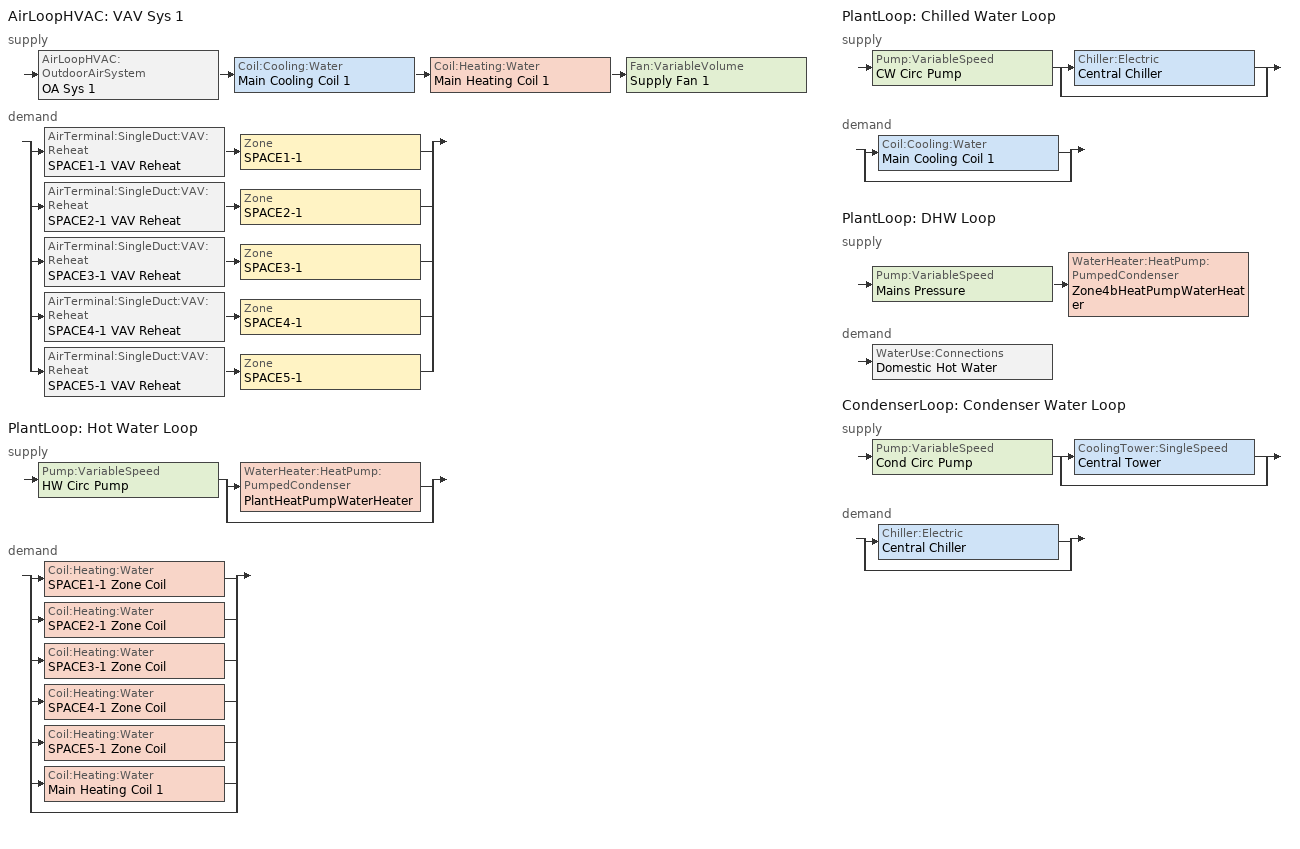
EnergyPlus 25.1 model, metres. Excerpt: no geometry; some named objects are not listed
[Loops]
AirLoopHVAC 'VAV Sys 1'
 supply: AirLoopHVAC:OutdoorAirSystem 'OA Sys 1' > Coil:Cooling:Water 'Main Cooling Coil 1' > Coil:Heating:Water 'Main Heating Coil 1' > Fan:VariableVolume 'Supply Fan 1'
 demand: split
  | AirTerminal:SingleDuct:VAV:Reheat 'SPACE1-1 VAV Reheat' > Zone 'SPACE1-1'
  | AirTerminal:SingleDuct:VAV:Reheat 'SPACE2-1 VAV Reheat' > Zone 'SPACE2-1'
  | AirTerminal:SingleDuct:VAV:Reheat 'SPACE3-1 VAV Reheat' > Zone 'SPACE3-1'
  | AirTerminal:SingleDuct:VAV:Reheat 'SPACE4-1 VAV Reheat' > Zone 'SPACE4-1'
  | AirTerminal:SingleDuct:VAV:Reheat 'SPACE5-1 VAV Reheat' > Zone 'SPACE5-1'
PlantLoop 'Hot Water Loop'
 supply: Pump:VariableSpeed 'HW Circ Pump' > split
  | WaterHeater:HeatPump:PumpedCondenser 'PlantHeatPumpWaterHeater'
  | bypass
 demand: split
  | Coil:Heating:Water 'SPACE1-1 Zone Coil'
  | Coil:Heating:Water 'SPACE2-1 Zone Coil'
  | Coil:Heating:Water 'SPACE3-1 Zone Coil'
  | Coil:Heating:Water 'SPACE4-1 Zone Coil'
  | Coil:Heating:Water 'SPACE5-1 Zone Coil'
  | Coil:Heating:Water 'Main Heating Coil 1'
  | bypass
PlantLoop 'Chilled Water Loop'
 supply: Pump:VariableSpeed 'CW Circ Pump' > split
  | Chiller:Electric 'Central Chiller'
  | bypass
 demand: split
  | Coil:Cooling:Water 'Main Cooling Coil 1'
  | bypass
PlantLoop 'DHW Loop'
 supply: Pump:VariableSpeed 'Mains Pressure' > WaterHeater:HeatPump:PumpedCondenser 'Zone4bHeatPumpWaterHeater'
 demand: WaterUse:Connections 'Domestic Hot Water'
CondenserLoop 'Condenser Water Loop'
 supply: Pump:VariableSpeed 'Cond Circ Pump' > split
  | CoolingTower:SingleSpeed 'Central Tower'
  | bypass
 demand: split
  | Chiller:Electric 'Central Chiller'
  | bypass
[Sizing:Zone] Zone Cooling Design Supply Air Temperature Input Method=SupplyAirTemperature; Zone Cooling Design Supply Air Temperature {C}=14; Zone Heating Design Supply Air Temperature Input Method=SupplyAirTemperature; Zone Heating Design Supply Air Temperature {C}=50; Zone Cooling Design Supply Air Humidity Ratio {kgWater/kgDryAir}=0.009; Zone Heating Design Supply Air Humidity Ratio {kgWater/kgDryAir}=0.004; Zone Heating Sizing Factor=0; Zone Cooling Sizing Factor=0; Cooling Design Air Flow Method=DesignDay; Cooling Design Air Flow Rate {m3/s}=0; Heating Design Air Flow Method=DesignDay; Heating Design Air Flow Rate {m3/s}=0; Account for Dedicated Outdoor Air System=No; Dedicated Outdoor Air System Control Strategy=NeutralSupplyAir; Dedicated Outdoor Air Low Setpoint Temperature for Design {C}=autosize; Dedicated Outdoor Air High Setpoint Temperature for Design {C}=autosize
Name | Design Specification Outdoor Air Object
SPACE1-1 | SZ DSOA SPACE1-1
SPACE2-1 | SZ DSOA SPACE2-1
SPACE3-1 | SZ DSOA SPACE3-1
SPACE4-1 | SZ DSOA SPACE4-1
SPACE5-1 | SZ DSOA SPACE5-1
[DesignSpecification:OutdoorAir] Outdoor Air Method=flow/person; Outdoor Air Flow per Person {m3/s-person}=0.00944; Outdoor Air Flow per Zone Floor Area {m3/s-m2}=0; Outdoor Air Flow per Zone {m3/s}=0
SZ DSOA SPACE1-1; SZ DSOA SPACE2-1; SZ DSOA SPACE3-1; SZ DSOA SPACE4-1; SZ DSOA SPACE5-1
[Sizing:System]
VAV Sys 1: Type of Load to Size On=sensible; Design Outdoor Air Flow Rate {m3/s}=autosize; Central Heating Maximum System Air Flow Ratio=0.3; Preheat Design Temperature {C}=7; Preheat Design Humidity Ratio {kgWater/kgDryAir}=.008; Precool Design Temperature {C}=11; Precool Design Humidity Ratio {kgWater/kgDryAir}=.008; Central Cooling Design Supply Air Temperature {C}=12.8; Central Heating Design Supply Air Temperature {C}=16.7; Type of Zone Sum to Use=noncoincident; 100% Outdoor Air in Cooling=no; 100% Outdoor Air in Heating=no; Central Cooling Design Supply Air Humidity Ratio {kgWater/kgDryAir}=0.008; Central Heating Design Supply Air Humidity Ratio {kgWater/kgDryAir}=0.008; Cooling Supply Air Flow Rate Method=DesignDay; Cooling Supply Air Flow Rate {m3/s}=0; Heating Supply Air Flow Rate Method=DesignDay; Heating Supply Air Flow Rate {m3/s}=0
[Sizing:Plant]
Name | Loop Type | Design Loop Exit Temperature {C} | Loop Design Temperature Difference {deltaC}
Hot Water Loop | heating | 62 | 11
Chilled Water Loop | cooling | 7.22 | 6.67
Condenser Water Loop | condenser | 29.4 | 5.6
DHW Loop | Heating | 51.6667 | 5.55556
[WaterHeater:HeatPump:PumpedCondenser] Dead Band Temperature Difference {deltaC}=2
Name | Availability Schedule | Compressor Setpoint Temperature Schedule | Condenser Water Flow Rate {m3/s} | Evaporator Air Flow Rate {m3/s} | Inlet Air Configuration | Inlet Air Zone | Tank | DX Coil | Minimum Inlet Air Temperature for Compressor Operation {C} | Compressor Location | Fan | Fan Placement | On Cycle Parasitic Electric Load {W} | Off Cycle Parasitic Electric Load {W} | Parasitic Heat Rejection Location | Inlet Air Mixer Schedule | Control Sensor 1 Height In Stratified Tank {m}
Zone5HeatPumpWaterHeater | HeatPumpWaterHeaterSch | HPWHTempSch | autocalculate | autocalculate | ZoneAndOutdoorAir | SPACE5-1 | HPWHTank | HPWHDXCoil | 5 | Zone | HPWHFan | DrawThrough | 15 | 5 | Zone | HPWHMixerInletAirSch | 0.154465
Zone4HeatPumpWaterHeater | HeatPumpWaterHeaterSch | HPWHTempSch | autocalculate | autocalculate | ZoneAirOnly | SPACE4-1 | Zone4HPWHTank | Zone4HPWHDXCoil | 5 | Zone | Zone4HPWHFan | DrawThrough | 15 | 5 | Zone |  | 0.154465
Zone4bHeatPumpWaterHeater | HeatPumpWaterHeaterSch | HPWHTempSch | autocalculate | autocalculate | ZoneAirOnly | SPACE4-1 | Zone4bHPWHTank | Zone4bHPWHDXCoil | 5 | Zone | Zone4bHPWHFan | DrawThrough | 15 | 5 | Zone |  | 0.154465
OutdoorHeatPumpWaterHeater | PlantHPWHSch | HPWHTempSch | 0.00016 | 0.2685 | OutdoorAirOnly |  | HPWHOutdoorTank | HPWHOutdoorDXCoil | 11 | Outdoors | HPWHOutdoorFan | BlowThrough |  |  |  |  | 0.154465
PlantHeatPumpWaterHeater | PlantHPWHSch | PlantHPWHTempSch | 0.00115525 | 1.00695 | OutdoorAirOnly |  | HPWHPlantTank | HPWHPlantDXCoil | 11 | Outdoors | HPWHPlantFan | BlowThrough |  |  |  |  | 0.194613
[WaterHeater:Stratified] Tank Shape=VerticalCylinder; Maximum Temperature Limit {C}=82.2222; Heater Priority Control=MasterSlave; Heater 1 Deadband Temperature Difference {deltaC}=2; Heater 2 Deadband Temperature Difference {deltaC}=2; Heater 2 Capacity {W}=0; Heater Fuel Type=ELECTRICITY; Off Cycle Parasitic Fuel Consumption Rate {W}=10; Off Cycle Parasitic Fuel Type=ELECTRICITY; Off Cycle Parasitic Heat Fraction to Tank=0; On Cycle Parasitic Fuel Consumption Rate {W}=30; On Cycle Parasitic Fuel Type=ELECTRICITY; On Cycle Parasitic Heat Fraction to Tank=0; Use Side Inlet Height {m}=0; Use Side Outlet Height {m}=autocalculate; Source Side Inlet Height {m}=0; Inlet Mode=Fixed; Number of Nodes=10
Name | Tank Volume {m3} | Tank Height {m} | Heater 1 Setpoint Temperature Schedule | Heater 1 Capacity {W} | Heater 1 Height {m} | Heater 2 Setpoint Temperature Schedule | Heater 2 Height {m} | Heater Thermal Efficiency | Off Cycle Parasitic Height {m} | On Cycle Parasitic Height {m} | Ambient Temperature Indicator | Ambient Temperature Zone | Uniform Skin Loss Coefficient per Unit Area to Ambient Temperature {W/m2-K} | Skin Loss Fraction to Zone | Peak Use Flow Rate {m3/s} | Use Flow Rate Fraction Schedule | Source Side Effectiveness | Source Side Outlet Height {m} | Use Side Effectiveness | Use Side Design Flow Rate {m3/s}
HPWHTank | 0.3785 | 0.514882 | Hot Water Setpoint Temp Schedule | 5000 | 0.360417 | Hot Water Setpoint Temp Schedule | 0.154465 | 0.95 | 0.308929 | 0.308929 | ZONE | SPACE5-1 | 0.658944 | 1 | 0.00379 | Hot Water Demand Schedule | 0.95 | 0.257441
Zone4HPWHTank | 0.3785 | 0.514882 | Hot Water Setpoint Temp Schedule | 5000 | 0.360417 | Hot Water Setpoint Temp Schedule | 0.154465 | 0.95 | 0.308929 | 0.308929 | ZONE | SPACE4-1 | 0.658944 | 1 | 0.00379 | Hot Water Demand Schedule | 0.95 | 0.257441
Zone4bHPWHTank | 0.3785 | 0.514882 | Hot Water Setpoint Temp Schedule | 4000 | 0.360417 | Hot Water Setpoint Temp Schedule | 0.154465 | 0.95 | 0.308929 | 0.308929 | ZONE | SPACE4-1 | 0.658944 | 1 |  |  | 1 | 0.257441 | 1 | autosize
HPWHOutdoorTank | 0.3785 | 0.514882 | Hot Water Setpoint Temp Schedule | 5000 | 0.360417 | Hot Water Setpoint Temp Schedule | 0.154465 | 0.95 | 0.308929 | 0.308929 | Outdoors |  | 0.658944 | 1 | 0.000379 | Hot Water Demand Schedule | 0.95 | 0.257441
HPWHPlantTank | 0.757 | 0.64871 | Plant Hot Water Setpoint Temp Schedule | 25000 | 0.454097 | Plant Hot Water Setpoint Temp Schedule | 0.194613 | 0.98 | 0.389226 | 0.389226 | Outdoors |  | 0 | 0 |  |  | 0.98 | 0.324355 | 0.98 | autosize
[Coil:WaterHeating:AirToWaterHeatPump:Pumped] Rated COP {W/W}=3.2; Rated Evaporator Inlet Air Dry-Bulb Temperature {C}=29.44; Rated Evaporator Inlet Air Wet-Bulb Temperature {C}=22.22; Rated Condenser Inlet Water Temperature {C}=55.72; Evaporator Fan Power Included in Rated COP=No; Condenser Pump Power Included in Rated COP=No; Condenser Pump Heat Included in Rated Heating Capacity and Rated COP=No; Condenser Water Pump Power {W}=150; Fraction of Condenser Pump Heat to Water=0.1; Crankcase Heater Capacity {W}=100; Maximum Ambient Temperature for Crankcase Heater Operation {C}=5; Evaporator Air Temperature Type for Curve Objects=WetBulbTemperature; Heating Capacity Function of Temperature Curve=HPWHHeatingCapFTemp; Heating COP Function of Temperature Curve=HPWHHeatingCOPFTemp; Part Load Fraction Correlation Curve=HPWHPLFFPLR
Name | Rated Heating Capacity {W} | Rated Sensible Heat Ratio | Rated Evaporator Air Flow Rate {m3/s} | Rated Condenser Water Flow Rate {m3/s}
HPWHDXCoil; Zone4HPWHDXCoil; Zone4bHPWHDXCoil | 4000 | 0.6956 | autocalculate | autocalculate
HPWHOutdoorDXCoil | 4000 | 0.736 | 0.2685 | 0.00016
HPWHPlantDXCoil | 25000 | 0.736 | 1.00695 | 0.00115525
[Fan:OnOff] Fan Total Efficiency=0.7; Pressure Rise {Pa}=100; Motor Efficiency=0.9; Motor In Airstream Fraction=1
Name | Availability Schedule | Maximum Flow Rate {m3/s}
HPWHFan; Zone4HPWHFan; Zone4bHPWHFan | HeatPumpWaterHeaterSch | 0.2685
HPWHOutdoorFan | PlantHPWHSch | 0.2685
HPWHPlantFan | PlantHPWHSch | 2.6852
[ZoneControl:Thermostat] Control Type Schedule=Zone Control Type Sched; Control 1=DualSetPoint
Name | Zone or ZoneList
SPACE1-1 Control | SPACE1-1
SPACE2-1 Control | SPACE2-1
SPACE3-1 Control | SPACE3-1
SPACE4-1 Control | SPACE4-1
SPACE5-1 Control | SPACE5-1
[ThermostatSetpoint:DualSetpoint]
DualSetPoint: Heating Setpoint Temperature Schedule=Htg-SetP-Sch; Cooling Setpoint Temperature Schedule=Clg-SetP-Sch
[Zone equipment]
SPACE1-1: SPACE1-1 VAV Reheat
SPACE2-1: SPACE2-1 VAV Reheat
SPACE3-1: SPACE3-1 VAV Reheat
SPACE4-1: SPACE4-1 VAV Reheat, Zone4HeatPumpWaterHeater, Zone4bHeatPumpWaterHeater
SPACE5-1: Zone5HeatPumpWaterHeater, SPACE5-1 VAV Reheat
[AirTerminal:SingleDuct:VAV:Reheat] Availability Schedule=ReheatCoilAvailSched; Maximum Air Flow Rate {m3/s}=autosize; Zone Minimum Air Flow Input Method=Constant; Constant Minimum Air Flow Fraction=0.3; Maximum Hot Water or Steam Flow Rate {m3/s}=autosize; Minimum Hot Water or Steam Flow Rate {m3/s}=0; Convergence Tolerance=0.001; Damper Heating Action=ReverseWithLimits; Maximum Flow per Zone Floor Area During Reheat {m3/s-m2}=AUTOCALCULATE; Maximum Flow Fraction During Reheat=AUTOCALCULATE
Name | Reheat Coil
SPACE1-1 VAV Reheat | SPACE1-1 Zone Coil
SPACE2-1 VAV Reheat | SPACE2-1 Zone Coil
SPACE3-1 VAV Reheat | SPACE3-1 Zone Coil
SPACE4-1 VAV Reheat | SPACE4-1 Zone Coil
SPACE5-1 VAV Reheat | SPACE5-1 Zone Coil
[Coil:Heating:Water] Availability Schedule=ReheatCoilAvailSched; U-Factor Times Area Value {W/K}=autosize; Maximum Water Flow Rate {m3/s}=autosize; Performance Input Method=UFactorTimesAreaAndDesignWaterFlowRate; Rated Capacity {W}=autosize; Rated Inlet Water Temperature {C}=82.2; Rated Inlet Air Temperature {C}=16.6; Rated Outlet Water Temperature {C}=71.1; Rated Outlet Air Temperature {C}=32.2
SPACE1-1 Zone Coil; SPACE2-1 Zone Coil; SPACE3-1 Zone Coil; SPACE4-1 Zone Coil; SPACE5-1 Zone Coil; Main Heating Coil 1
[AirLoopHVAC:ReturnPlenum]
Return-Plenum-1: Zone=PLENUM-1
[AirLoopHVAC]
VAV Sys 1: Design Supply Air Flow Rate {m3/s}=autosize
[Coil:Cooling:Water]
Main Cooling Coil 1: Availability Schedule=CoolingCoilAvailSched; Design Water Flow Rate {m3/s}=autosize; Design Air Flow Rate {m3/s}=autosize; Design Inlet Water Temperature {C}=autosize; Design Inlet Air Temperature {C}=autosize; Design Outlet Air Temperature {C}=autosize; Design Inlet Air Humidity Ratio {kgWater/kgDryAir}=autosize; Design Outlet Air Humidity Ratio {kgWater/kgDryAir}=autosize; Type of Analysis=SimpleAnalysis; Heat Exchanger Configuration=CrossFlow
[Fan:VariableVolume]
Supply Fan 1: Availability Schedule=FanAvailSched; Fan Total Efficiency=0.7; Pressure Rise {Pa}=600; Maximum Flow Rate {m3/s}=autosize; Fan Power Minimum Flow Rate Input Method=Fraction; Fan Power Minimum Flow Fraction=0.25; Motor Efficiency=0.9; Motor In Airstream Fraction=1; Fan Power Coefficient 1=0.350712; Fan Power Coefficient 2=0.308505; Fan Power Coefficient 3=-0.541374; Fan Power Coefficient 4=0.871988; Fan Power Coefficient 5=0
[SetpointManager:MixedAir] Control Variable=Temperature
Name | Setpoint Node or NodeList
Mixed Air Temp Manager 2 | Main Branch SetPoint Node List
Mixed Air Temp Manager 1 | Mixed Air Node 1
[Controller:WaterCoil] Actuator Variable=FLOW; Controller Convergence Tolerance {deltaC}=0.002; Maximum Actuated Flow {m3/s}=autosize; Minimum Actuated Flow {m3/s}=0
Name | Control Variable | Action
Central Cooling Coil Contoller 1 | TemperatureAndHumidityRatio | Reverse
Central Heating Coil Contoller 1 | Temperature | Normal
[SetpointManager:SingleZone:Humidity:Maximum]
Space2-1 Humidistat Manager: Setpoint Node or NodeList=Main Cooling Coil 1 Outlet Node
[Controller:OutdoorAir]
OA Controller 1: Minimum Outdoor Air Flow Rate {m3/s}=0.25; Maximum Outdoor Air Flow Rate {m3/s}=0.25; Economizer Control Type=FixedDryBulb; Economizer Control Action Type=ModulateFlow; Economizer Maximum Limit Dry-Bulb Temperature {C}=19; Economizer Minimum Limit Dry-Bulb Temperature {C}=4; Lockout Type=NoLockout; Minimum Limit Type=FixedMinimum; Minimum Outdoor Air Schedule=Min OA Sched
[SetpointManager:Scheduled] Control Variable=Temperature
Name | Schedule | Setpoint Node or NodeList
Central Chiller Setpoint Manager | CW Loop Temp Schedule | Central Chiller Outlet Node
DHW Loop Setpoint Manager | DHWSupplySetpoint | DHW Supply Outlet Node
[PlantLoop] Fluid Type=Water; Minimum Loop Flow Rate {m3/s}=0
Name | Plant Equipment Operation Scheme | Maximum Loop Temperature {C} | Minimum Loop Temperature {C} | Maximum Loop Flow Rate {m3/s} | Plant Loop Volume {m3} | Load Distribution Scheme
Hot Water Loop | Hot Loop Operation | 100 | 10 | autosize | autocalculate | SequentialLoad
Chilled Water Loop | CW Loop Operation | 98 | 1 | autosize | autocalculate | SequentialLoad
DHW Loop | DHW Loop Operation | 100 | 0 | 0.01 | 0.003 | Optimal
[PlantEquipmentOperationSchemes]
Name | Control Scheme 1 | Control Scheme 1 Schedule
Hot Loop Operation | Central HPWH Only | PlantOnSched
CW Loop Operation | Central Chiller Only | PlantOnSched
DHW Loop Operation | DHW Control Scheme | AlwaysOn
[PlantEquipmentOperation:HeatingLoad] Load Range 1 Lower Limit {W}=0
Name | Load Range 1 Upper Limit {W} | Range 1 Equipment List
Central HPWH Only | 1000000 | heating plant
DHW Control Scheme | 1000000000000000 | DHW Plant Equipment
[PlantEquipmentList]
heating plant: PlantHeatPumpWaterHeater
Cooling Plant: Central Chiller
DHW Plant Equipment: Zone4bHeatPumpWaterHeater
[Pump:VariableSpeed] Fraction of Motor Inefficiencies to Fluid Stream=0; Coefficient 1 of the Part Load Performance Curve=0; Coefficient 2 of the Part Load Performance Curve=1; Coefficient 3 of the Part Load Performance Curve=0; Coefficient 4 of the Part Load Performance Curve=0; Design Minimum Flow Rate {m3/s}=0
Name | Design Maximum Flow Rate {m3/s} | Design Pump Head {Pa} | Design Power Consumption {W} | Motor Efficiency | Pump Control Type | Pump Flow Rate Schedule
HW Circ Pump | autosize | 179352 | autosize | 0.9 | INTERMITTENT
CW Circ Pump; Cond Circ Pump | autosize | 179352 | autosize | 0.9 | INTERMITTENT | CoolingPumpAvailSched
Mains Pressure | 0.01 | 1 | 0 | 1 | Intermittent
[PlantEquipmentOperation:CoolingLoad] Load Range 1 Lower Limit {W}=0
Name | Load Range 1 Upper Limit {W} | Range 1 Equipment List
Central Chiller Only | 900000 | Cooling Plant
Year Round Tower Operation | 90000000 | All Towers
[Chiller:Electric]
Central Chiller: Condenser Type=WaterCooled; Nominal Capacity {W}=autosize; Nominal COP {W/W}=3.2; Minimum Part Load Ratio=0; Maximum Part Load Ratio=1; Optimum Part Load Ratio=.65; Design Condenser Inlet Temperature {C}=29.44; Temperature Rise Coefficient=2.682759; Design Chilled Water Outlet Temperature {C}=6.667; Design Chilled Water Flow Rate {m3/s}=autosize; Design Condenser Fluid Flow Rate {m3/s}=autosize; Coefficient 1 of Capacity Ratio Curve=0.944836; Coefficient 2 of Capacity Ratio Curve=-0.0570088; Coefficient 3 of Capacity Ratio Curve=-0.00185486; Coefficient 1 of Power Ratio Curve=1.907846; Coefficient 2 of Power Ratio Curve=-1.20499; Coefficient 3 of Power Ratio Curve=0.263462; Coefficient 1 of Full Load Ratio Curve=0.03303; Coefficient 2 of Full Load Ratio Curve=0.6852; Coefficient 3 of Full Load Ratio Curve=0.2818; Chilled Water Outlet Temperature Lower Limit {C}=5; Chiller Flow Mode=LeavingSetpointModulated
[CondenserLoop]
Condenser Water Loop: Fluid Type=Water; Condenser Equipment Operation Scheme=Tower Loop Operation; Maximum Loop Temperature {C}=80; Minimum Loop Temperature {C}=10; Maximum Loop Flow Rate {m3/s}=autosize; Minimum Loop Flow Rate {m3/s}=0; Condenser Loop Volume {m3}=autocalculate; Load Distribution Scheme=SequentialLoad
[SetpointManager:FollowOutdoorAirTemperature]
MyCondenserControl: Control Variable=Temperature; Reference Temperature Type=OutdoorAirWetBulb; Offset Temperature Difference {deltaC}=0; Maximum Setpoint Temperature {C}=80; Minimum Setpoint Temperature {C}=10; Setpoint Node or NodeList=Condenser Supply Outlet Node
[CondenserEquipmentOperationSchemes]
Tower Loop Operation: Control Scheme 1=Year Round Tower Operation; Control Scheme 1 Schedule=PlantOnSched
[CondenserEquipmentList]
All Towers: Central Tower
[CoolingTower:SingleSpeed]
Central Tower: Design Water Flow Rate {m3/s}=autosize; Design Air Flow Rate {m3/s}=autosize; Design Fan Power {W}=autosize; Design U-Factor Times Area Value {W/K}=autosize; Free Convection Regime Air Flow Rate {m3/s}=0; Free Convection Regime U-Factor Times Area Value {W/K}=0
[WaterUse:Equipment]
Showers: Peak Flow Rate {m3/s}=0.00379; Flow Rate Fraction Schedule=Hot Water Demand Schedule
[WaterUse:Connections]
Domestic Hot Water: Drain Water Heat Exchanger Type=None; Water Use Equipment 1=Showers
[Schedule:Compact]
Htg-SetP-Sch: Through: 12/31, For: Weekends HoliDay, Until: 7:00, 12.8, Until: 14:00, 21.1, Until: 24:00, 12.8, For: SummerDesignDay, Until: 24:00, 12.8, For: WinterDesignDay, Until: 24:00, 21.1, For: AllOtherDays, Until: 7:00, 12.8, Until: 19:00, 21.1, Until: 24:00, 12.8
Clg-SetP-Sch: Through: 12/31, For: Weekends HoliDay, Until: 7:00, 40, Until: 14:00, 23.9, Until: 24:00, 32.2, For: SummerDesignDay, Until: 24:00, 23.9, For: WinterDesignDay, Until: 24:00, 40, For: AllOtherDays, Until: 7:00, 40, Until: 19:00, 23.9, Until: 24:00, 40
Zone Control Type Sched: Through: 12/31, For: AllDays, Until: 24:00, 4
Min OA Sched: Through: 12/31, For: Weekdays SummerDesignDay WinterDesignDay, Until: 7:00, 0.02, Until: 19:00, 1, Until: 24:00, 0.02, For: AllOtherDays, Until: 24:00, 0.02
FanAvailSched; ReheatCoilAvailSched: Through: 3/31, For: Alldays, Until: 24:00, 1, Through: 9/30, For: Weekdays, Until: 7:00, 0, Until: 18:00, 1, Until: 24:00, 0, For: Weekends Holidays CustomDay1 CustomDay2, Until: 24:00, 0, For: AllOtherDays, Until: 24:00, 1, Through: 12/31, For: Alldays, Until: 24:00, 1
CoolingCoilAvailSched; CoolingPumpAvailSched; PlantOnSched: Through: 12/31, For: Alldays, Until: 24:00, 1
CW Loop Temp Schedule: Through: 12/31, For: Alldays, Until: 24:00, 7.22
HeatPumpWaterHeaterSch; PlantHPWHSch: Through: 12/31, For: AllDays, Until: 24:00, 1
HPWHTempSch: Through: 12/31, For: AllDays, Until: 24:00, 60
Hot Water Setpoint Temp Schedule: Through: 12/31, For: AllDays, Until: 24:00, 50
HPWHMixerInletAirSch: Through: 3/31, For: AllDays, Until: 24:00, 0.2, Through: 9/30, For: AllDays, Until: 24:00, 0, Through: 12/31, For: AllDays, Until: 24:00, 0.2
Hot Water Demand Schedule: THROUGH: 12/31, FOR: AllDays, UNTIL: 5:00, 0, UNTIL: 7:00, 0.003, UNTIL: 18:00, 0, UNTIL: 18:30, 0.003, UNTIL: 24:00, 0
PlantHPWHTempSch: Through: 12/31, For: AllDays, Until: 24:00, 80
Plant Hot Water Setpoint Temp Schedule: Through: 12/31, For: AllDays, Until: 24:00, 70
[Curve:Biquadratic] Minimum Value of x=0; Maximum Value of x=40; Minimum Value of y=20; Maximum Value of y=90; Input Unit Type for X=Temperature; Input Unit Type for Y=Temperature; Output Unit Type=Dimensionless
Name | Coefficient1 Constant | Coefficient2 x | Coefficient3 x**2 | Coefficient4 y | Coefficient5 y**2 | Coefficient6 x*y
HPWHHeatingCapFTemp | 0.369827 | 0.043341 | -0.00023 | 0.000466 | 0.000026 | -0.00027
HPWHHeatingCOPFTemp | 1.19713 | 0.077849 | -1.6e-06 | -0.02675 | 0.000296 | -0.00112
[Curve:Quadratic]
HPWHPLFFPLR: Coefficient1 Constant=0.75; Coefficient2 x=0.25; Coefficient3 x**2=0; Minimum Value of x=0; Maximum Value of x=1
[Schedule:Constant]
AlwaysOn: FRACTION, 1
DHWSupplySetpoint: TEMPERATURE, 51.6667
